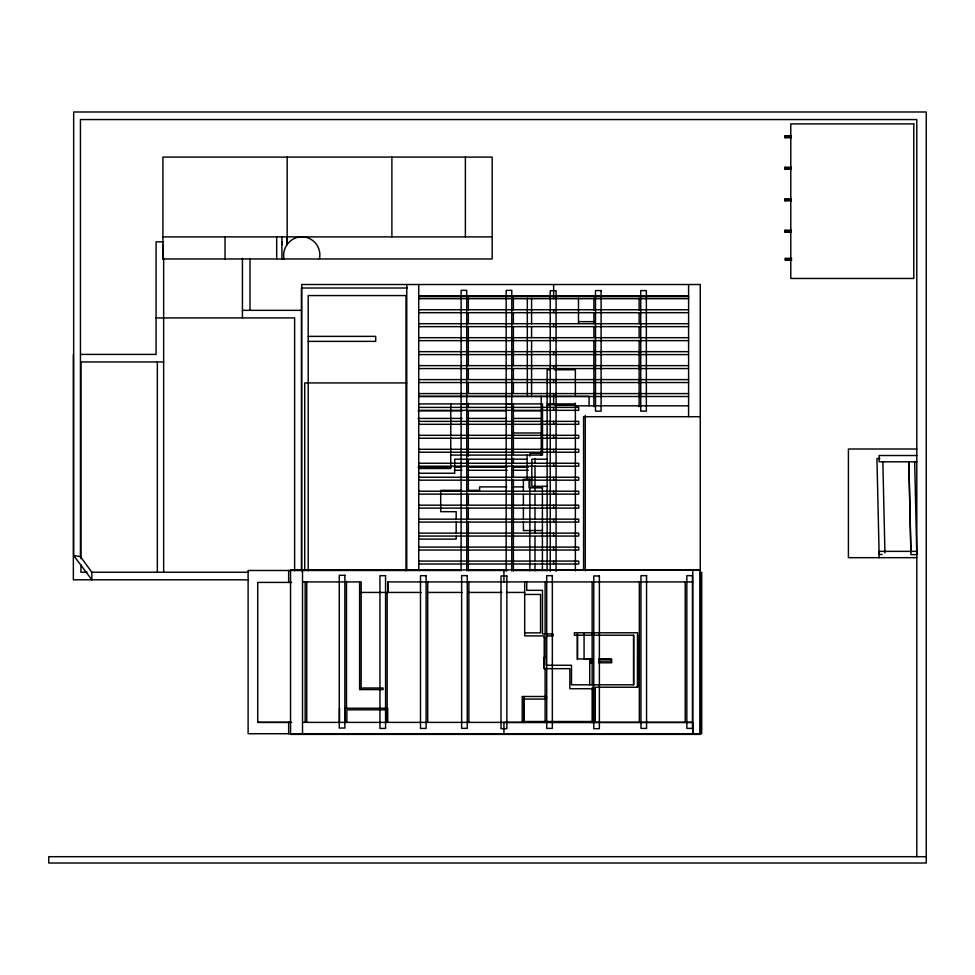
<?xml version="1.0" encoding="UTF-8"?>
<svg xmlns="http://www.w3.org/2000/svg" width="975" height="975" viewBox="0 0 975 975"><rect width="100%" height="100%" fill="white"/><g stroke="black" fill="none" stroke-linecap="round" stroke-linejoin="round"><path stroke-width="1.46" d="M162.91 258.972L162.91 157.097L492.18 157.097L492.18 258.972L162.91 258.972L162.91 244.591M225.042 258.972L225.042 236.888M276.681 258.972L276.681 236.888M287.174 236.888L287.174 244.591L287.174 157.097M361.152 689.581L361.152 581.929L302.518 581.929M387.745 581.929L387.745 592.434L387.745 581.929L692.762 581.929M465.38 236.888L465.38 157.097M522.198 721.732L522.198 722.438L522.198 696.503L546.451 696.503L546.451 699.087L524.05 699.087L524.05 721.512M593.227 688.716L569.851 688.716L569.851 668.655L544.208 668.655L544.208 657.308L546.097 657.308L546.097 665.267L571.496 665.267L571.496 684.803L633.628 684.803L633.628 635.2L574.397 635.2L574.397 632.775L637.601 632.775L637.565 687.229L595.298 687.229L595.298 722.378M637.601 635.2L637.565 687.229L637.601 685.852M302.518 722.378L692.762 722.378L692.762 734.358L692.762 569.948M700.269 734.37L700.269 569.948L290.538 569.948L290.538 734.37L700.269 734.37L700.269 284.517L301.726 284.517L301.726 570.485M785.35 231.087L785.35 230.246M281.921 244.591L282.165 242.019M785.338 136.597L785.35 135.72M785.338 168.139L785.35 167.261M785.338 199.68L785.35 198.803M882.046 554.446L879.133 554.519L876.939 458.591L879.864 458.603M700.269 570.107L542.405 570.143M791.408 135.72L784.912 135.72L784.912 137.743L791.408 137.743M784.96 136.658L790.993 136.658M784.96 136.805L790.993 136.805M791.408 167.261L784.912 167.261L784.912 169.284L791.408 169.284M784.96 168.2L790.993 168.2M784.96 168.346L790.993 168.346M791.408 198.803L784.912 198.803L784.912 200.826L791.408 200.826M784.96 199.741L790.993 199.741M784.96 199.875L790.993 199.875M791.408 230.246L784.912 230.246L784.912 232.269L791.408 232.269M162.91 236.888L492.18 236.888M163.654 241.8L156.085 241.8L156.085 354.4L80.876 354.4M791.712 258.326L785.228 258.326L785.228 260.337L791.712 260.337M785.277 259.265L791.31 259.399M407.489 288.003L301.421 288.003L301.421 570.716M418.689 295.778L688.594 295.778M418.738 296.656L688.594 296.656M418.689 298.703L688.594 298.703M418.689 309.745L688.594 309.745M242.434 310.342L301.421 310.342M418.689 312.683L688.594 312.683M156.085 317.911L294.633 317.911L294.633 570.716M578.492 321.64L594.896 321.64M418.689 323.712L688.594 323.712M418.689 326.649L688.594 326.649M308.21 336.363L375.704 336.363L375.704 341.372L308.21 341.372M418.689 337.691L688.594 337.691M418.689 340.628L688.594 340.628M418.689 351.658L688.594 351.658M418.689 354.595L688.594 354.595M163.654 361.969L80.925 361.969L80.925 558.626M418.689 365.637L688.594 365.637M418.689 368.562L688.594 368.562M550.107 369.769L547.146 369.769L547.146 394.875M554.568 369.769L575.372 369.769L575.372 394.875M418.689 379.604L688.594 379.604M418.689 382.541L688.594 382.541M406.758 382.919L304.724 382.919L304.724 570.485M418.689 393.583L688.594 393.583M418.738 396.35L589.095 396.35L589.095 405.819M418.689 396.508L688.594 396.508M418.738 403.918L542.502 403.918L542.502 455.081L450.755 455.081M547.146 403.918L575.372 403.918M461.114 404.308L466.72 404.308M506.171 404.308L511.778 404.308M550.241 404.649L556.079 404.649M547.146 405.381L550.107 405.381M554.568 405.381L575.372 405.381M575.372 405.819L688.594 405.819M418.689 407.392L578.736 407.392L578.736 410.329L418.689 410.329M418.104 410.853L462.174 410.853M468.244 410.853L506.232 410.853M513.825 410.853L541.174 410.853M700.269 416.703L583.574 416.703L583.574 570.143M418.092 418.421L462.065 418.421M468.134 418.421L506.037 418.421M513.618 418.421L540.906 418.421M418.689 421.371L578.736 421.371L578.736 424.296L418.689 424.296M512.765 432.997L541.015 432.997M418.689 435.325L578.736 435.325L578.736 438.25L418.689 438.25M916.793 449.012L848.408 449.012L848.408 557.676L916.793 557.676M418.689 449.292L578.736 449.292L578.736 452.229L418.689 452.229M541.722 453.338L529.864 453.338L529.864 456.117M916.793 455.52L879.133 455.52L879.133 461.821L916.793 461.821M527.085 459.176L454.703 459.176L454.703 473.253L418.738 473.253M547.146 459.176L531.814 459.176L531.814 486.342L547.146 486.342M418.689 463.259L578.736 463.259L578.736 466.196L418.689 466.196M418.08 467.244L451.315 467.244M454.338 467.244L461.894 467.244M467.927 467.244L507.207 467.244M513.252 467.244L528.352 467.244M418.738 468.512L450.755 468.512L450.755 436.983M454.338 470.279L461.894 470.279M467.927 470.279L507.207 470.279M513.252 470.279L528.352 470.279M418.689 477.238L578.736 477.238L578.736 480.175L418.689 480.175M531.814 479.273L523.392 479.273L523.392 491.4M506.793 486.891L479.615 486.891L479.615 490.352L467.634 490.352M512.826 486.891L523.392 486.891M542.405 487.817L529.072 487.817L529.072 479.273M461.65 490.352L440.7 490.352L440.7 511.68L456.178 511.68L456.178 518.895M418.689 491.205L578.736 491.205L578.736 494.142L418.689 494.142M418.689 505.184L578.736 505.184L578.736 508.109L418.689 508.109M418.689 519.151L578.736 519.151L578.736 522.088L418.689 522.088M542.405 530.522L523.392 530.522L523.392 521.491M418.689 533.13L578.736 533.13L578.736 536.055L418.689 536.055M418.738 539.114L456.178 539.114L456.178 536.226M418.689 547.097L578.736 547.097L578.736 550.034L418.689 550.034M916.793 551.362L879.133 551.362L879.133 557.676M418.689 561.064L578.736 561.064L578.736 564.001L418.689 564.001M460.992 570.485L248.113 570.485L248.113 733.724L701.72 733.724L701.72 572.24M466.964 570.485L507.244 570.485M513.106 570.485L547.146 570.485M86.994 572.24L80.925 572.24L80.925 564.683M91.406 572.24L248.113 572.24M248.113 579.808L73.357 579.808L73.357 354.4M291.683 582.416L257.729 582.416L257.729 722.378L291.683 722.378M361.152 592.434L421.212 592.434M427.306 592.434L462.296 592.434M468.39 592.434L501.857 592.434M506.427 592.434L524.684 592.434M524.684 594.457L540.552 594.457L540.552 632.872L524.684 632.872M544.208 637.479L546.097 637.479L546.097 635.895L553.105 635.895L553.105 633.945L542.478 633.945L542.478 590.326L526.732 590.326L526.732 581.929M592.678 658.942L577.578 658.942L577.578 634.225M598.711 658.942L610.789 658.942L610.789 661.148L598.711 661.148M592.8 659.295L584.074 659.295L584.074 633.799M598.613 659.295L611.703 659.295L611.703 662.793L598.613 662.793M589.656 661.148L592.678 661.148M589.887 662.793L592.8 662.793M361.152 688.009L383.077 688.009L383.077 689.581L359.604 689.581L359.604 581.929M522.198 721.512L593.227 721.512L593.227 684.803M257.729 722.378L290.392 722.378M692.762 722.438L503.929 722.438L503.929 734.37M926.25 856.696L48.75 856.696L48.75 863.009L926.25 863.009L926.25 111.991L73.661 111.991L73.661 555.531L91.845 579.808L91.845 572.24L80.438 556.64L80.438 119.559L916.793 119.559L916.793 856.696M73.661 555.531L80.438 556.64M785.338 136.829L785.35 137.743M785.338 168.37L785.35 169.284M785.338 199.912L785.35 200.826M785.338 231.355L785.35 232.269M284.054 258.972C281.702 248.601 289.575 237.815 300.166 236.888A18.123 18.123 0 0 1 319.41 258.972M914.672 461.65L916.793 554.604L910.955 554.665L908.834 461.784M908.846 461.87L910.894 551.704M882.838 461.504L884.934 552.935M524.05 722.378L524.05 696.503M785.667 258.326L785.667 259.045M785.667 259.618L785.667 260.337M688.594 284.517L688.594 416.703M685.23 581.722L685.23 722.353M639.344 581.722L639.344 722.353M639.125 298.118L639.125 310.172M639.125 313.194L639.125 323.737M639.125 326.759L639.125 337.301M639.125 340.312L639.125 406.624M633.628 635.2L633.628 684.803M593.885 298.118L593.885 310.172M593.885 313.194L593.885 323.737M593.885 326.759L593.885 337.301M593.885 340.312L593.885 406.624M592.154 581.99L592.154 684.828M592.154 687.85L592.154 722.633M589.717 658.942L589.717 684.803M585.244 415.423L585.244 570.716M578.492 298.118L578.492 322.957M577.298 633.957L577.298 659.539M575.372 403.114L575.372 570.838M556.079 571.362L556.079 290.696L550.241 290.696L550.241 571.362M553.642 284.517L553.642 298.703M553.642 309.745L553.642 312.683M553.642 323.712L553.642 326.649M553.642 337.691L553.642 340.628M553.642 351.658L553.642 354.595M553.642 365.637L553.642 368.562M553.642 379.604L553.642 382.541M553.642 393.583L553.642 403.918M553.642 407.392L553.642 410.329M553.642 421.371L553.642 424.296M553.642 435.325L553.642 438.25M553.642 449.292L553.642 452.229M553.642 463.259L553.642 466.196M553.642 477.238L553.642 480.175M553.642 491.205L553.642 494.142M553.642 505.184L553.642 508.109M553.642 519.151L553.642 522.088M553.642 533.13L553.642 536.055M553.642 547.097L553.642 550.034M553.642 561.064L553.642 564.001M547.146 396.35L547.146 570.838M545.11 581.722L545.11 634.64M545.11 637.674L545.11 657.333M545.11 667.912L545.11 722.353M544.208 668.655L544.208 635.895L524.684 635.895L524.684 581.929M542.405 486.342L542.405 570.485M541.247 396.35L541.247 455.081M534.995 458.482L534.995 462.991M534.995 465.989L534.995 491.522M534.995 494.52L534.995 505.038M534.995 508.048L534.995 518.554M534.995 521.564L534.995 533.581M534.995 537.201L534.995 560.564M534.995 563.489L534.995 570.777M531.582 298.167L531.582 323.846M531.582 326.869L531.582 337.447M531.582 340.458L531.582 394.838M529.864 479.408L529.864 570.716M527.329 298.167L527.329 394.838M527.085 455.081L527.085 479.273M523.392 494.41L523.392 504.94M523.392 507.951L523.392 518.481M513.386 297.887L513.386 309.94M513.386 312.963L513.386 323.517M513.386 326.528L513.386 365.722M513.386 368.733L513.386 379.287M513.386 382.298L513.386 392.852M513.386 403.516L513.386 455.276M513.386 458.323L513.386 462.893M513.386 465.94L513.386 476.592M513.386 479.639L513.386 570.984M511.778 571.021L511.778 290.355L506.171 290.355L506.171 571.021M503.929 569.948L503.929 581.929M468.865 581.673L468.865 722.317M468.329 297.887L468.329 309.94M468.329 312.963L468.329 323.517M468.329 326.528L468.329 365.722M468.329 368.733L468.329 379.287M468.329 382.298L468.329 392.852M468.329 403.126L468.329 407.696M468.329 410.743L468.329 456.422M468.329 459.469L468.329 491.437M468.329 494.483L468.329 505.135M468.329 508.182L468.329 518.846M468.329 521.893L468.329 570.607M466.72 570.631L466.72 290.355L461.114 290.355L461.114 570.631M456.178 521.783L456.178 533.337M450.755 403.918L450.755 435.533M427.708 581.734L427.708 722.365M418.738 284.517L418.738 570.485M406.758 284.517L406.758 570.485M405.978 570.728L405.978 295.571L308.21 295.571L308.21 570.728M391.889 157.097L391.889 236.888M387.745 722.378L387.745 708.252L345.308 708.252L345.308 722.378M387.173 592.312L387.173 708.764M386.161 722.378L386.161 709.824L346.881 709.824L346.881 722.378M346.478 581.356L346.478 708.386M339.519 708.252L339.519 722.378M306.759 581.673L306.759 722.317M305.151 581.673L305.151 722.317M302.518 569.948L302.518 734.37M288.649 570.485L288.649 582.416M288.649 722.378L288.649 733.724M281.921 236.888L281.921 258.972M250.002 258.558L250.002 310.342M242.434 258.29L242.434 317.911M163.654 258.509L163.654 572.24M157.341 361.969L157.341 572.24M913.794 123.91L790.786 123.91L790.786 278.46L913.794 278.46L913.794 123.91M790.993 231.197L784.96 231.197L790.993 231.331M601.1 290.587L595.493 290.587L595.493 411.145L601.1 411.145L601.1 290.587M646.352 290.587L640.733 290.587L640.733 411.145L646.352 411.145L646.352 290.587M344.87 575.311L339.263 575.311L339.263 728.045L344.87 728.045L344.87 575.311M385.564 575.689L379.957 575.689L379.957 728.422L385.564 728.422L385.564 575.689M426.099 575.677L420.493 575.677L420.493 728.422L426.099 728.422L426.099 575.677M467.257 575.628L461.638 575.628L461.638 728.362L467.257 728.362L467.257 575.628M552.337 575.664L546.719 575.664L546.719 728.41L552.337 728.41L552.337 575.664M646.559 575.664L640.953 575.664L640.953 728.41L646.559 728.41L646.559 575.664M692.445 575.664L686.839 575.664L686.839 728.41L692.445 728.41L692.445 575.664M506.854 575.945L501.016 575.945L501.016 728.678L506.854 728.678L506.854 575.945M599.381 575.945L593.763 575.945L593.763 728.678L599.381 728.678L599.381 575.945"/></g></svg>
